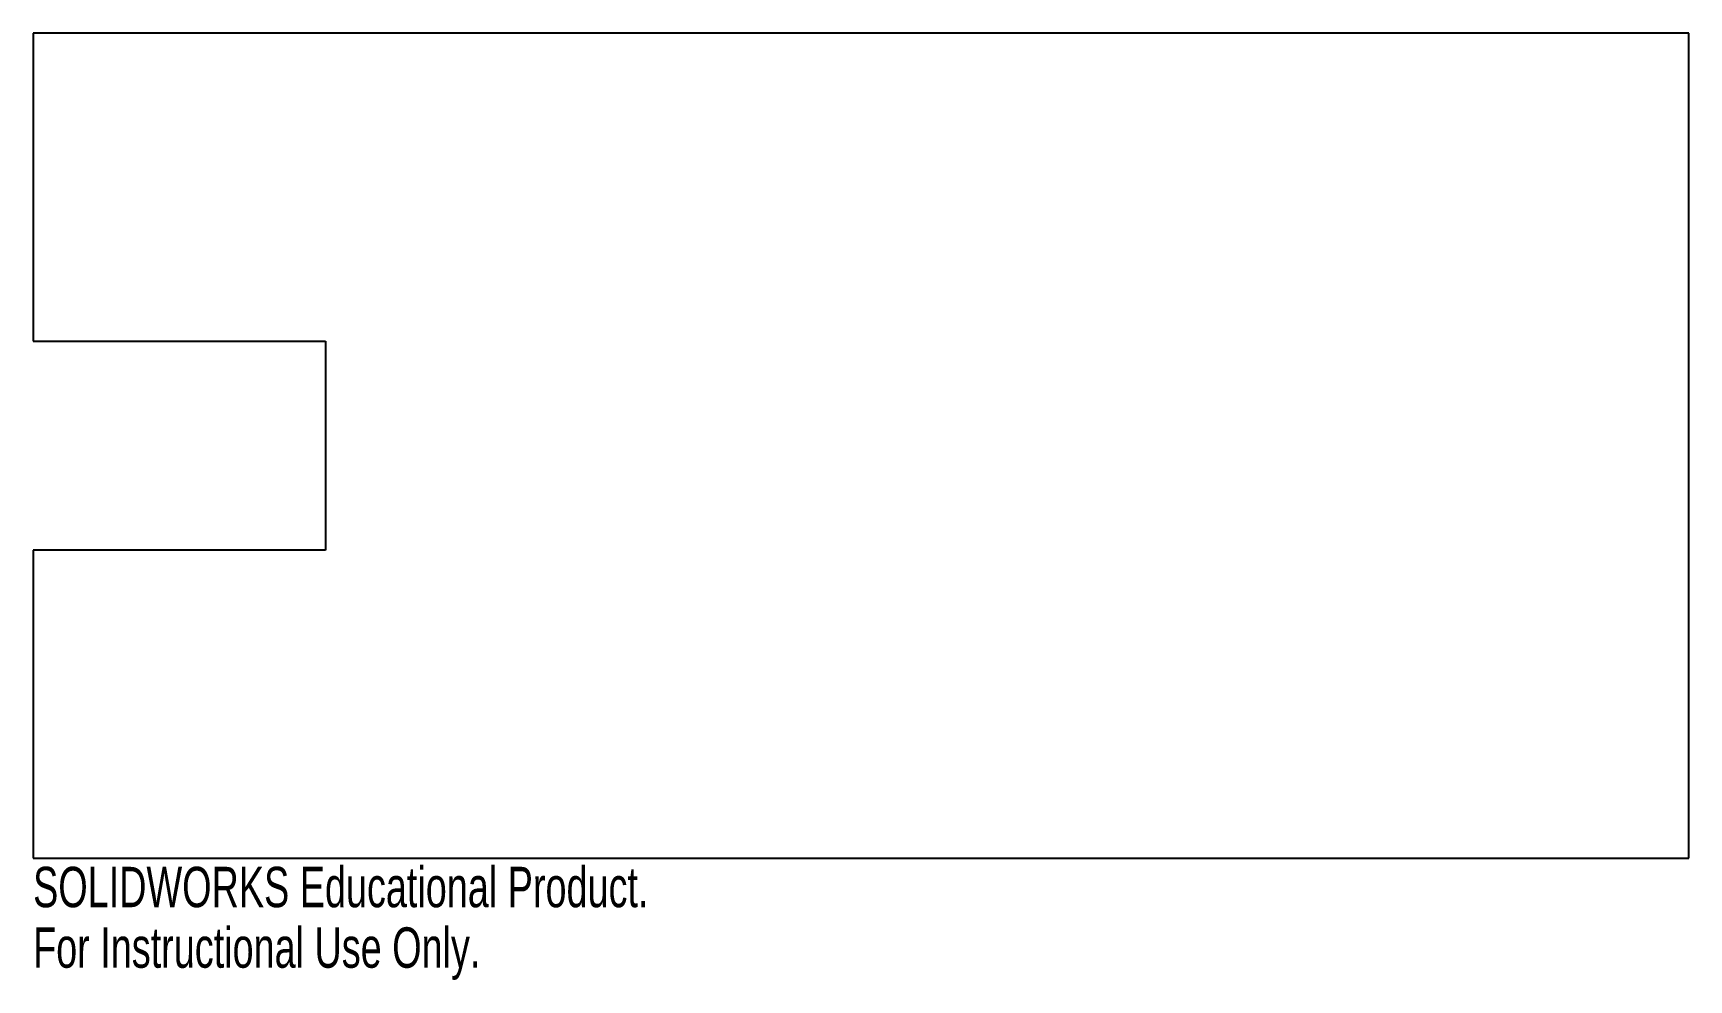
# Model space of a CAD drawing. Header units: millimetres. Extents: x -61 to 138, y -85 to 29.
import ezdxf

# ---------------------------------------------------------------- set-up
doc = ezdxf.new("R2010")
doc.units = ezdxf.units.MM
doc.styles.add('SLDTEXTSTYLE0', font='TXT', dxfattribs={"width": 0.7})

msp = doc.modelspace()

# ---------------------------------------------------------------- linework, layer by layer
at = {"color": 7, "linetype": 'Continuous', "lineweight": 25}
for p, q in [((-60.58, 28.5), (-60.58, -8.4)), ((137.68, 28.5), (-60.58, 28.5)), ((137.68, -70.3), (137.68, 28.5)), ((-60.58, -8.4), (-25.58, -8.4)), ((-25.58, -8.4), (-25.58, -33.4)), ((-25.58, -33.4), (-60.58, -33.4)), ((-60.58, -33.4), (-60.58, -70.3)), ((-60.58, -70.3), (137.68, -70.3))]:
    msp.add_line(p, q, dxfattribs=at)

# ---------------------------------------------------------------- texts
at = {"color": 7, "linetype": 'Continuous', "char_height": 4.8336, "attachment_point": 1, "style": 'SLDTEXTSTYLE0'}
for s, insert in [('SOLIDWORKS Educational Product.', (-60.58, -71.32)), ('For Instructional Use Only.', (-60.58, -78.57))]:
    msp.add_mtext(s, dxfattribs=dict(at, insert=insert))

doc.saveas('drawing.dxf')
